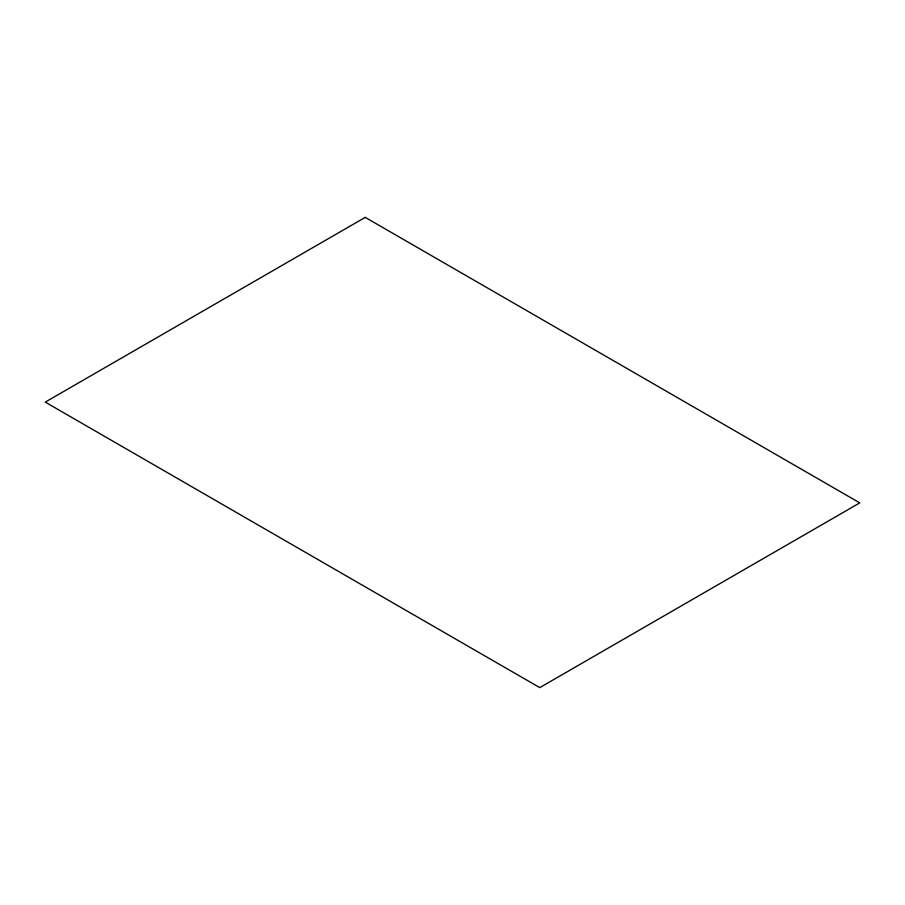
<?xml version="1.0" encoding="UTF-8"?>
<svg xmlns="http://www.w3.org/2000/svg" width="905" height="905" viewBox="0 0 905 905"><rect width="100%" height="100%" fill="white"/><g stroke="black" fill="none" stroke-linecap="round" stroke-linejoin="round"><path stroke-width="1.36" d="M365.235 217.381L45.25 402.114L539.765 687.619L859.75 502.886L365.235 217.381"/></g></svg>
